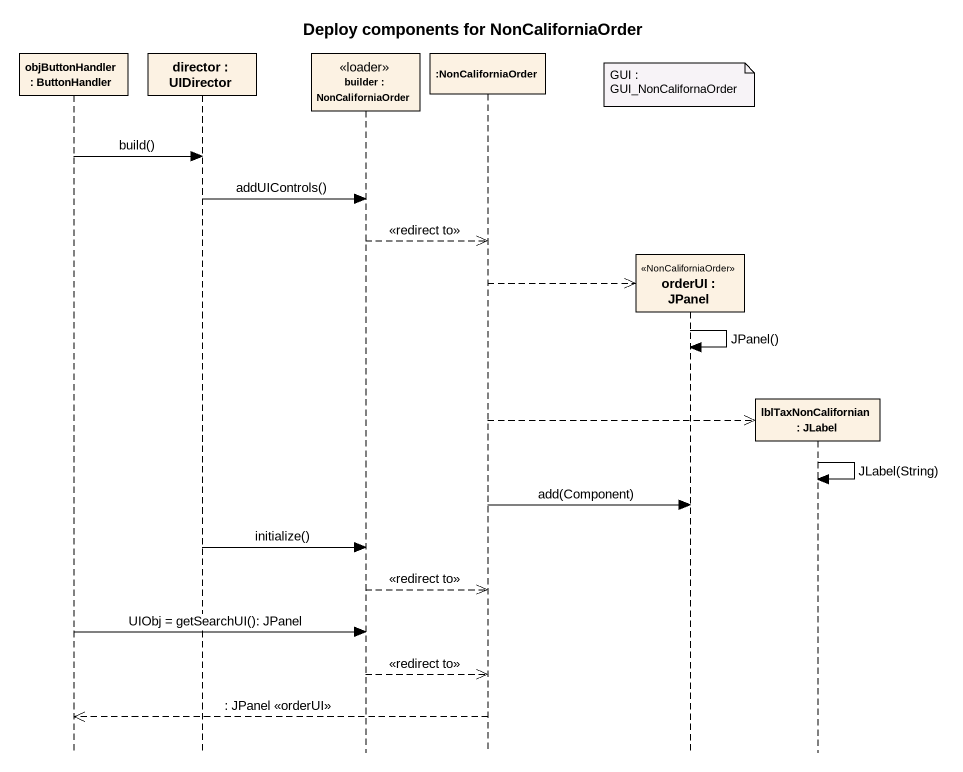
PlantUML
@startuml
title Deploy components for NonCaliforniaOrder
hide footbox
participant "objButtonHandler : ButtonHandler" as objButtonHandler
participant "director : UIDirector" as director
participant "builder : NonCaliforniaOrder" as builder <<loader>>
participant ":NonCaliforniaOrder" as NonCaliforniaOrder
participant "orderUI : JPanel" as orderUI <<NonCaliforniaOrder>>
participant "lblTaxNonCalifornian : JLabel" as lblTaxNonCalifornian

note over orderUI : GUI : GUI_NonCalifornaOrder
objButtonHandler -> director : build()
director -> builder : addUIControls()
builder -->> NonCaliforniaOrder : <<redirect to>>
NonCaliforniaOrder -->> orderUI **
orderUI -> orderUI : JPanel()
NonCaliforniaOrder -->> lblTaxNonCalifornian **
lblTaxNonCalifornian -> lblTaxNonCalifornian : JLabel(String)
NonCaliforniaOrder -> orderUI : add(Component)
director -> builder : initialize()
builder -->> NonCaliforniaOrder : <<redirect to>>
objButtonHandler -> builder : UIObj = getSearchUI(): JPanel
builder -->> NonCaliforniaOrder : <<redirect to>>
NonCaliforniaOrder -->> objButtonHandler : : JPanel <<orderUI>>
@enduml
